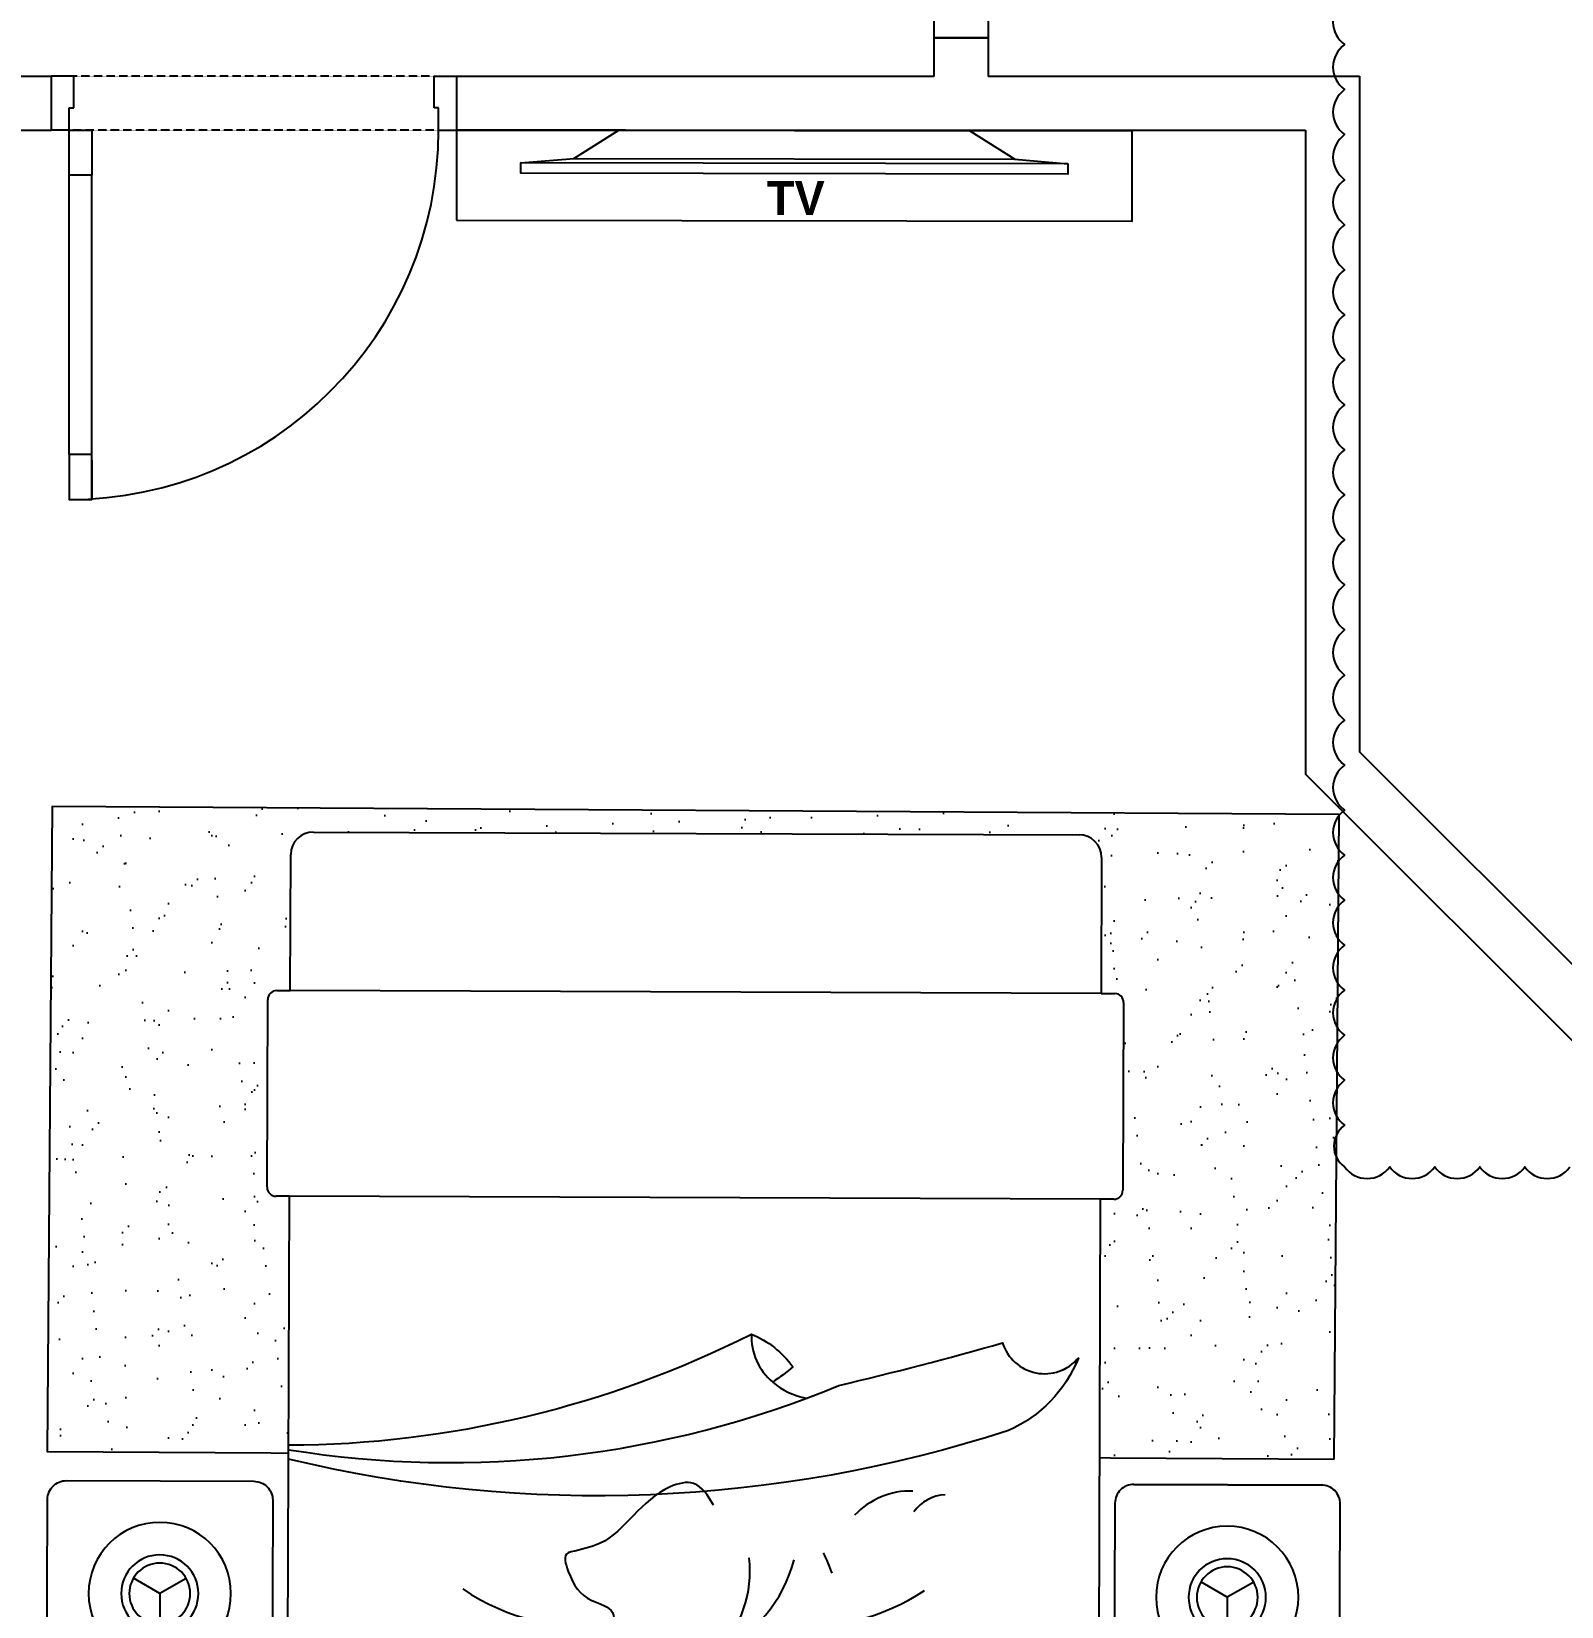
# Model space of a CAD drawing. Extents: x -678889171 to 586587, y -792238163 to 335485.
# Drawn here: x 85786 to 89183, y 76659 to 80156 of the extents above; entities that cross this region are included whole.
import ezdxf

# ---------------------------------------------------------------- set-up
doc = ezdxf.new("R2010")
doc.units = 0
doc.header["$MEASUREMENT"] = 0
doc.set_wipeout_variables(frame=1)
doc.linetypes.add('XR-A-TYP36$0$XR-A-TYP-2-3-4-5-6-7-8-9-10$0$HIDDEN', pattern=[0.375, 0.25, -0.125])
doc.layers.get('0').update_dxf_attribs({"color": 8})
for name, color, linetype in [('9TH-FURN$0$A-SITE-PATT', 252, 'Continuous'), ('9TH-FURN$0$XR-A-9TH-OLD DESIGN$0$A-SITE-PATT', 252, 'Continuous'), ('9TH-FURN$0$XR-A-9TH-OLD DESIGN$0$I-EQPM', 252, 'Continuous'), ('9TH-FURN$0$XR-A-9TH-OLD DESIGN$0$I-FURN', 252, 'Continuous'), ('9TH-FURN$0$XR-A-9TH-OLD DESIGN$0$I-FURN-FLOR', 252, 'Continuous'), ('9TH-FURN$0$XR-A-9TH-OLD DESIGN$0$I-FURN-PATT', 252, 'Continuous'), ('9TH-FURN$0$XR-A-9TH-OLD DESIGN$0$I-WIPEOUT', 252, 'Continuous'), ('9TH-FURN$0$XR-A-9TH-OLD DESIGN$0$XREF_1BR$0$I-FURN', 252, 'Continuous'), ('9TH-FURN$0$XR-A-9TH-OLD DESIGN$0$XREF_2BR$0$I-EQPM', 252, 'Continuous'), ('9TH-FURN$0$XR-A-9TH-OLD DESIGN$0$XREF_2BR$0$I-FURN', 252, 'Continuous'), ('9TH-FURN$0$XR-A-9TH-OLD DESIGN$0$XREF_2BR$0$I-SPCL', 252, 'Continuous'), ('XR-A-9TH-FLOOR$0$A-WALL', 252, 'Continuous'), ('XR-A-TYP36$0$XR-A-TYP-2-3-4-5-6-7-8-9-10$0$A-DOOR', 252, 'Continuous'), ('XR-A-TYP36$0$XR-A-TYP-2-3-4-5-6-7-8-9-10$0$A-FLOR-OVHD', 252, 'XR-A-TYP36$0$XR-A-TYP-2-3-4-5-6-7-8-9-10$0$HIDDEN'), ('XR-A-TYP36$0$XR-A-TYP-2-3-4-5-6-7-8-9-10$0$A-WALL', 252, 'Continuous')]:
    doc.layers.add(name, color=color, linetype=linetype)
doc.styles.add('9TH-FURN$0$XR-A-9TH-OLD DESIGN$0$XREF_2BR$0$KZT', font='')
doc.styles.get('9TH-FURN$0$XR-A-9TH-OLD DESIGN$0$XREF_2BR$0$KZT').set_extended_font_data('AvantGarde LT Medium', bold=True)

# ---------------------------------------------------------------- blocks, each defined once
blk = doc.blocks.new('9TH-FURN$0$XR-A-9TH-OLD DESIGN$0$XREF_1BR$0$A$Cdd8648a7')
blk.add_line((0, 0), (33.9, -58.6))
at = {"flags": 128}
blk.add_lwpolyline([(33.9, 58.6), (0, 0), (-67.7, 0)], dxfattribs=at)
for radius in [158, 85.8, 67.7]:
    blk.add_circle((0, 0), radius)
blk = doc.blocks.new('9TH-FURN$0$XR-A-9TH-OLD DESIGN$0$XREF_1BR$0$GFDF')
at = {"layer": '9TH-FURN$0$XR-A-9TH-OLD DESIGN$0$I-FURN'}
for p, q in [((45353.9, 8278.2, 0), (48387.1, 8278.2, 0)), ((45353.9, 8278.2, 0), (45353.9, 8218.2, 0)), ((48387.1, 8278.2, 0), (48387.1, 8218.2, 0)), ((48372.1, 8203.2, 0), (48372.1, 8203.2, 0))]:
    blk.add_line(p, q, dxfattribs=at)
for centre, start, end in [((45368.9, 8218.2, 0), 180, 270), ((48372.1, 8218.2, 0), 270, 0)]:
    blk.add_arc(centre, 15, start, end, dxfattribs=at)
for points in [[(45391.8, 8145.2), (45388, 8144.7), (45384.3, 8143.8), (45380.6, 8142.6), (45377.1, 8141), (45373.7, 8139.1), (45370.6, 8137), (45367.6, 8134.5), (45364.9, 8131.8), (45362.4, 8128.8), (45360.3, 8125.6), (45358.4, 8122.3), (45356.8, 8118.8), (45355.6, 8115.1), (45354.7, 8111.4), (45354.2, 8107.6), (45354, 8103.7), (45354, 7687), (45354.2, 7683.2), (45354.7, 7679.4), (45355.6, 7675.6), (45356.8, 7672), (45358.4, 7668.5), (45360.3, 7665.1), (45362.4, 7661.9), (45364.9, 7659), (45367.6, 7656.3), (45370.6, 7653.8), (45373.7, 7651.6), (45377.1, 7649.7), (45380.6, 7648.2), (45384.3, 7647), (45388, 7646.1), (45391.8, 7645.6), (45395.7, 7645.4), (45812.3, 7645.4), (45816.2, 7645.6), (45820, 7646.1), (45823.7, 7647), (45827.4, 7648.2), (45830.9, 7649.7), (45834.3, 7651.6), (45837.5, 7653.8), (45840.4, 7656.3), (45843.1, 7659), (45845.6, 7661.9), (45847.8, 7665.1), (45849.6, 7668.5), (45851.2, 7672), (45852.4, 7675.6), (45853.3, 7679.4), (45853.8, 7683.2), (45854, 7687), (45854, 8103.7), (45853.8, 8107.6), (45853.3, 8111.4), (45852.4, 8115.1), (45851.2, 8118.8), (45849.6, 8122.3), (45847.8, 8125.6), (45845.6, 8128.8), (45843.1, 8131.8), (45840.4, 8134.5), (45837.5, 8137), (45834.3, 8139.1), (45830.9, 8141), (45827.4, 8142.6), (45823.7, 8143.8), (45820, 8144.7), (45816.2, 8145.2), (45812.3, 8145.4), (45395.7, 8145.4)], [(47761.8, 8145.2), (47758, 8144.7), (47754.3, 8143.8), (47750.6, 8142.6), (47747.1, 8141), (47743.7, 8139.1), (47740.6, 8137), (47737.6, 8134.5), (47734.9, 8131.8), (47732.4, 8128.8), (47730.3, 8125.6), (47728.4, 8122.3), (47726.8, 8118.8), (47725.6, 8115.1), (47724.7, 8111.4), (47724.2, 8107.6), (47724, 8103.7), (47724, 7687), (47724.2, 7683.2), (47724.7, 7679.4), (47725.6, 7675.6), (47726.8, 7672), (47728.4, 7668.5), (47730.3, 7665.1), (47732.4, 7661.9), (47734.9, 7659), (47737.6, 7656.3), (47740.6, 7653.8), (47743.7, 7651.6), (47747.1, 7649.7), (47750.6, 7648.2), (47754.3, 7647), (47758, 7646.1), (47761.8, 7645.6), (47765.7, 7645.4), (48182.3, 7645.4), (48186.2, 7645.6), (48190, 7646.1), (48193.7, 7647), (48197.4, 7648.2), (48200.9, 7649.7), (48204.3, 7651.6), (48207.5, 7653.8), (48210.4, 7656.3), (48213.1, 7659), (48215.6, 7661.9), (48217.8, 7665.1), (48219.6, 7668.5), (48221.2, 7672), (48222.4, 7675.6), (48223.3, 7679.4), (48223.8, 7683.2), (48224, 7687), (48224, 8103.7), (48223.8, 8107.6), (48223.3, 8111.4), (48222.4, 8115.1), (48221.2, 8118.8), (48219.6, 8122.3), (48217.8, 8125.6), (48215.6, 8128.8), (48213.1, 8131.8), (48210.4, 8134.5), (48207.5, 8137), (48204.3, 8139.1), (48200.9, 8141), (48197.4, 8142.6), (48193.7, 8143.8), (48190, 8144.7), (48186.2, 8145.2), (48182.3, 8145.4), (47765.7, 8145.4)]]:
    blk.add_wipeout(points).dxf.layer = '9TH-FURN$0$XR-A-9TH-OLD DESIGN$0$I-WIPEOUT'
blk.add_lwpolyline([(47765.7, 8145.4), (48182.3, 8145.4, -0.414214), (48224, 8103.7), (48224, 7687, -0.414214), (48182.3, 7645.4), (47765.7, 7645.4, -0.414214), (47724, 7687), (47724, 8103.7, -0.414214)], format="xyb", close=True, dxfattribs=at)
at = {"layer": '9TH-FURN$0$XR-A-9TH-OLD DESIGN$0$XREF_1BR$0$I-FURN'}
blk.add_line((45812.3, 7645.4), (45395.7, 7645.4), dxfattribs=at)
at = {"layer": '9TH-FURN$0$XR-A-9TH-OLD DESIGN$0$I-EQPM', "xscale": -1, "rotation": 90}
for p in [(45604, 7895.4), (47974, 7895.4)]:
    blk.add_blockref('9TH-FURN$0$XR-A-9TH-OLD DESIGN$0$XREF_1BR$0$A$Cdd8648a7', p, dxfattribs=at)
blk.add_wipeout([(45889, 6555.5), (45889, 6447.5), (45889, 6399.9), (45889, 6299.8), (45889.2, 6249), (45896.3, 6227.3), (45910.5, 6212.2), (45928.4, 6204.4), (45934.6, 6203.4), (47639, 6203.2), (47662.7, 6209.2), (47680.3, 6225.1), (47686.7, 6238.1), (47689, 6253.2), (47689, 6555.5), (47719, 6555.5), (47736.8, 6566.4), (47739, 6630), (47739, 6992.2), (47733.9, 7005.5), (47704, 7012.2), (47689, 7012.2), (47689, 8203.2), (45889, 8203.2), (45889, 7012.2), (45874, 7012.2), (45856.6, 7011.9), (45841.5, 7001.8), (45839, 6989.3), (45839, 6575.5), (45844.9, 6561.3), (45859, 6555.5)]).dxf.layer = '9TH-FURN$0$XR-A-9TH-OLD DESIGN$0$I-WIPEOUT'
at = {"layer": '9TH-FURN$0$XR-A-9TH-OLD DESIGN$0$I-FURN'}
for p, q in [((48372.1, 8203.2, 0), (45368.9, 8203.2, 0)), ((45889, 7012.2), (45889, 8203.2)), ((47689, 8203.2), (47689, 7012.2)), ((46763.5, 8004), (46795.7, 8004)), ((45859, 7012.2), (45889, 7012.2)), ((47689, 7012.2), (47719, 7012.2)), ((45839, 6575.5), (45839, 6992.2)), ((47739, 6992.2), (47739, 6575.5)), ((45889, 6555.5), (45858, 6555.5)), ((45889, 6253.2), (45889, 6555.5)), ((47719, 6555.5), (47689, 6555.5)), ((47689, 6555.5), (47689, 6253.2)), ((47639, 6203.2), (45939, 6203.2))]:
    blk.add_line(p, q, dxfattribs=at)
for points in [[(45889, 8203.2), (47689, 8203.2)], [(45889, 7012.2), (47689, 7012.2)], [(45889, 6555.5), (47689, 6555.5)]]:
    blk.add_lwpolyline(points, dxfattribs=at)
blk.add_lwpolyline([(45812.3, 8145.4), (45395.7, 8145.4, 0.414214), (45354, 8103.7), (45354, 7687, 0.414214), (45395.7, 7645.4), (45812.3, 7645.4, 0.414214), (45854, 7687), (45854, 8103.7, 0.414214)], format="xyb", close=True, dxfattribs=at)
for points in [[(47689, 7574.9, 0.139069), (46468.3, 7428, 0.011412), (46104.9, 7332.2, 0.589443), (45936.4, 7365.4, -0.197831), (46091.2, 7526.5, -0.138791), (47689, 7595.9, -571.483841)], [(47689, 7564.5, 0.11624), (46662.5, 7314.5, -0.134548), (46570, 7386.7, -0.027337), (46614.9, 7421, 0.139871), (46539.7, 7456.1, 0.195742)]]:
    blk.add_lwpolyline(points, format="xyb", dxfattribs=at)
for centre, radius, start, end in [((46868.8, 7738.2), 312.6, 114.7509, 165.637), ((46918.9, 7842.7), 254.9, 135.2599, 187.035), ((46542.6, 7484.7), 478.8, 84.3714, 123.7913), ((46472.5, 7172), 799.3, 81.4116, 103.7534), ((47037.9, 7499.5), 464.7, 55.5284, 98.9672), ((47018.5, 8052.8), 576.2, 201.1265, 206.0079), ((46525.9, 9484.1), 1767.4, 287.6417, 287.86), ((46227.3, 7758.2), 88.4, 272.5238, 325.6378), ((46307.7, 7830.8), 169, 268.3232, 317.2821), ((48384.6, -579.8), 8233.9, 103.45801, 106.07337), ((46530.1, 7319.3), 132.4, 357.9275, 50.1721), ((46011.5, 7302.2), 98.1, 17.8416, 139.9092), ((45859, 6992.2), 20, 90, 180), ((47719, 6992.2), 20, 0, 90), ((45858, 6574.6), 19, 177.1984, 269.9), ((47719, 6575.5), 20, 270, 0), ((45939, 6253.2), 50, 180, 270), ((47639, 6253.2), 50, 270, 0)]:
    blk.add_arc(centre, radius, start, end, dxfattribs=at)
blk.add_spline([(46745.3, 7695), (46789.6, 7646.8), (46841.4, 7654.3), (46997.9, 7780.9), (47061.5, 7799.8), (47067.9, 7801.9), (47067.3, 7842.9), (47015, 7907.1), (46968.6, 7934.2), (46964.6, 7958.8)], degree=3, dxfattribs=at)
blk = doc.blocks.new('9TH-FURN$0$XR-A-9TH-OLD DESIGN$0$XREF_2BR$0$60 INCH TV')
at = {"layer": '9TH-FURN$0$XR-A-9TH-OLD DESIGN$0$XREF_2BR$0$I-EQPM'}
blk.add_lwpolyline([(-14235.9, 12033.2), (-14235.9, 11254.2), (-14172.9, 11154.2), (-14162.9, 11036.7), (-14139.9, 11036.7), (-14139.9, 12250.7), (-14162.9, 12250.7), (-14172.9, 12133.2)], close=True, dxfattribs=at)
blk.add_lwpolyline([(-14235.9, 12033.2), (-14235.9, 11254.2), (-14172.9, 11154.2), (-14162.9, 11036.7), (-14139.9, 11036.7), (-14139.9, 12250.7), (-14162.9, 12250.7), (-14172.9, 12133.2)], close=True, dxfattribs=at)
for points in [[(-14162.9, 11036.7), (-14162.9, 12250.7)], [(-14162.9, 11036.7), (-14162.9, 12250.7)], [(-14172.9, 12133.2), (-14172.9, 11154.2)], [(-14172.9, 12133.2), (-14172.9, 11154.2)]]:
    blk.add_lwpolyline(points, dxfattribs=at)
blk = doc.blocks.new('9TH-FURN$0$XR-A-9TH-OLD DESIGN$0$f1')
at = {"layer": '9TH-FURN$0$XR-A-9TH-OLD DESIGN$0$I-FURN-PATT', "extrusion": (-1.27567e-09, -1.34092e-09, 1)}
h = blk.add_hatch(dxfattribs=at)
h.set_pattern_fill('AR-SAND', color=256, scale=3, angle=269.9133)
h.set_pattern_definition([(307.4133, (85329.33, 66727.83), (146.831, 4.578), [0, -115.824, 0, -129.54, 0, -123.825]), (277.4133, (85329.33, 66727.83), (214.8433, -135.182), [0, -62.484, 0, -104.394, 0, -40.005]), (237.4133, (85329.47, 66821.56), (0.0723, -237.298), [0, -38.1, 0, -137.16, 0, -179.07]), (227.4133, (85329.47, 66821.56), (66.532, -229.168), [0, -19.05, 0, -89.916, 0, -102.87])])
h.paths.add_polyline_path([(91500.4, 63463.5), (91511.4, 64895.7), (88654.3, 64913.3), (88643.3, 63481)])
at = {"layer": '9TH-FURN$0$XR-A-9TH-OLD DESIGN$0$I-FURN-FLOR', "extrusion": (-1.27567e-09, -1.34092e-09, 1), "elevation": 0}
blk.add_lwpolyline([(91500.4, 63463.5), (91511.4, 64895.7), (88654.3, 64913.3), (88643.3, 63481)], close=True, dxfattribs=at)
at = {"layer": '9TH-FURN$0$XR-A-9TH-OLD DESIGN$0$XREF_2BR$0$I-FURN', "extrusion": (1.10996e-10, 1.34173e-09, 1), "elevation": 0}
blk.add_lwpolyline([(89551.9, 66215.5), (91051.9, 66213.1), (91052.2, 66413.1), (89552.2, 66415.5)], close=True, dxfattribs=at)
at = {"layer": '9TH-FURN$0$XR-A-9TH-OLD DESIGN$0$XREF_2BR$0$I-EQPM', "extrusion": (1.10996e-10, 1.34173e-09, 1), "xscale": -1, "rotation": 89.90801524553368}
blk.add_blockref('9TH-FURN$0$XR-A-9TH-OLD DESIGN$0$XREF_2BR$0$60 INCH TV', (101923, 52159.8, 0), dxfattribs=at)
at = {"layer": '9TH-FURN$0$XR-A-9TH-OLD DESIGN$0$XREF_2BR$0$I-SPCL', "extrusion": (1.10996e-10, 1.34173e-09, 1), "insert": (90250.1, 66264.6, 0), "char_height": 75, "attachment_point": 4, "text_direction": (0.999999, -0.001605, 0), "style": '9TH-FURN$0$XR-A-9TH-OLD DESIGN$0$XREF_2BR$0$KZT'}
blk.add_mtext_dynamic_manual_height_columns('\\pxqc;TV', width=110.108, gutter_width=905.9, heights=[0], dxfattribs=at)
at = {"layer": '9TH-FURN$0$XR-A-9TH-OLD DESIGN$0$I-FURN', "extrusion": (-1.27567e-09, -1.34126e-09, 1), "rotation": 179.7973208748322}
blk.add_blockref('9TH-FURN$0$XR-A-9TH-OLD DESIGN$0$XREF_1BR$0$GFDF', (136894.8, 70891.1, 0), dxfattribs=at)
blk = doc.blocks.new('*U1433')
for p, q in [((-100, -20), (-100, -140)), ((-50, -20), (-100, -20)), ((-50, -90), (-50, -20)), ((750, -90), (750, -20)), ((750, -20), (800, -20)), ((800, -20), (800, -140)), ((-60, -140), (-60, -90)), ((-60, -90), (-50, -90)), ((760, -90), (750, -90)), ((760, -140), (760, -90)), ((-60, -140), (-100, -140)), ((760, -140), (800, -140)), ((710, -860), (710, -240)), ((760, -860), (760, -240))]:
    blk.add_line(p, q)
for points in [[(710, -240), (760, -240), (760, -140), (710, -140), (710, -227)], [(710, -860), (760, -860), (760, -960), (710, -960), (710, -873), (710, -960)]]:
    blk.add_lwpolyline(points, close=True)
blk.add_arc((760, -140), 820, 180, 270)
at = {"layer": 'XR-A-TYP36$0$XR-A-TYP-2-3-4-5-6-7-8-9-10$0$A-FLOR-OVHD'}
for p, q in [((-50, -20), (750, -20)), ((-60, -140), (760, -140))]:
    blk.add_line(p, q, dxfattribs=at)
blk = doc.blocks.new('*U1435')
for p, q in [((0, -20), (0, -140)), ((50, -20), (0, -20)), ((50, -90), (50, -20)), ((850, -90), (850, -20)), ((850, -20), (900, -20)), ((900, -20), (900, -140)), ((40, -140), (40, -90)), ((40, -90), (50, -90)), ((860, -90), (850, -90)), ((860, -140), (860, -90)), ((40, -140), (0, -140)), ((860, -140), (900, -140)), ((40, -860), (40, -240)), ((90, -860), (90, -240))]:
    blk.add_line(p, q)
for points in [[(90, -240), (40, -240), (40, -140), (90, -140), (90, -227)], [(90, -860), (40, -860), (40, -960), (90, -960), (90, -873), (90, -960)]]:
    blk.add_lwpolyline(points, close=True)
blk.add_arc((40, -140), 820, 270, 0)
at = {"layer": 'XR-A-TYP36$0$XR-A-TYP-2-3-4-5-6-7-8-9-10$0$A-FLOR-OVHD'}
for p, q in [((850, -20), (50, -20)), ((860, -140), (40, -140))]:
    blk.add_line(p, q, dxfattribs=at)
blk = doc.blocks.new('XR-A-TYP36')
at = {"layer": 'XR-A-TYP36$0$XR-A-TYP-2-3-4-5-6-7-8-9-10$0$A-WALL'}
for p, q in [((90590, 66620), (90590, 66534.1)), ((90710, 66620), (90710, 66534.1)), ((88330, 66535), (88630, 66535, 0)), ((89530, 66535, 0), (90590, 66535)), ((90710, 66535), (91535, 66535)), ((91535, 66535), (91535, 65034.7)), ((87765, 66415), (88630, 66415, 0)), ((89530, 66415, 0), (91415, 66415)), ((91415, 66415), (91415, 64985)), ((92154.7, 64415), (91535, 65034.7)), ((92105, 64295), (91415, 64985))]:
    blk.add_line(p, q, dxfattribs=at)
at = {"layer": 'XR-A-TYP36$0$XR-A-TYP-2-3-4-5-6-7-8-9-10$0$A-WALL', "elevation": 0}
for points in [[(90710, 66620), (90590, 66620)], [(88630, 66535), (88630, 66415)], [(89530, 66535), (89530, 66415)]]:
    blk.add_lwpolyline(points, dxfattribs=at)
at = {"layer": 'XR-A-TYP36$0$XR-A-TYP-2-3-4-5-6-7-8-9-10$0$A-DOOR', "extrusion": (-1.96384e-11, 1.37745e-23, -1), "xscale": -1, "zscale": -1, "rotation": 270}
blk.add_blockref('*U1433', (-90570, 66720, 0), dxfattribs=at)
at = {"layer": 'XR-A-TYP36$0$XR-A-TYP-2-3-4-5-6-7-8-9-10$0$A-DOOR', "extrusion": (3.15265e-23, 1.96384e-11, -1), "xscale": -1, "zscale": -1}
blk.add_blockref('*U1435', (-88630, 66555, 0), dxfattribs=at)

msp = doc.modelspace()

# ---------------------------------------------------------------- block references
at = {"layer": '9TH-FURN$0$XR-A-9TH-OLD DESIGN$0$A-SITE-PATT'}
msp.add_blockref('9TH-FURN$0$XR-A-9TH-OLD DESIGN$0$f1', (-2822.4, 13522.1, 0), dxfattribs=at)

# ---------------------------------------------------------------- next in the draw order: block references
at = {"layer": 'XR-A-9TH-FLOOR$0$A-WALL'}
msp.add_blockref('XR-A-TYP36', (-2800.4, 13522.1), dxfattribs=at)

# ---------------------------------------------------------------- next in the draw order: linework, layer by layer
at = {"layer": '9TH-FURN$0$A-SITE-PATT', "elevation": 0}
msp.add_lwpolyline([(88701.4, 80227.3, 0.520567), (88701.4, 80127.3, 0.520567), (88701.4, 80027.3, 0.520567), (88701.4, 79927.3, 0.520567), (88701.4, 79827.3, 0.520567), (88701.4, 79727.3, 0.520567), (88701.4, 79627.3, 0.520567), (88701.4, 79527.3, 0.520567), (88701.4, 79427.3, 0.520567), (88701.4, 79327.3, 0.520567), (88701.4, 79227.3, 0.520567), (88701.4, 79127.3, 0.520567), (88701.4, 79027.3, 0.520567), (88701.4, 78927.3, 0.520567), (88701.4, 78827.3, 0.520567), (88701.4, 78727.3, 0.520567), (88701.4, 78627.3, 0.520567), (88701.4, 78527.3, 0.520567), (88701.4, 78427.3, 0.520567), (88701.4, 78327.3, 0.520567), (88701.4, 78227.3, 0.520567), (88701.4, 78127.3, 0.520567), (88701.4, 78027.3, 0.520567), (88701.4, 77927.3, 0.520567), (88701.4, 77827.3, 0.520567), (88701.4, 77727.3, 0.520567), (88701.4, 77635.2, 0.520567), (88801.4, 77635.2, 0.520567), (88901.4, 77635.2, 0.520567), (89001.4, 77635.2, 0.520567), (89101.4, 77635.2, 0.520567), (89201.4, 77635.2, 0.520567)], format="xyb", dxfattribs=at)

doc.saveas('drawing.dxf')
